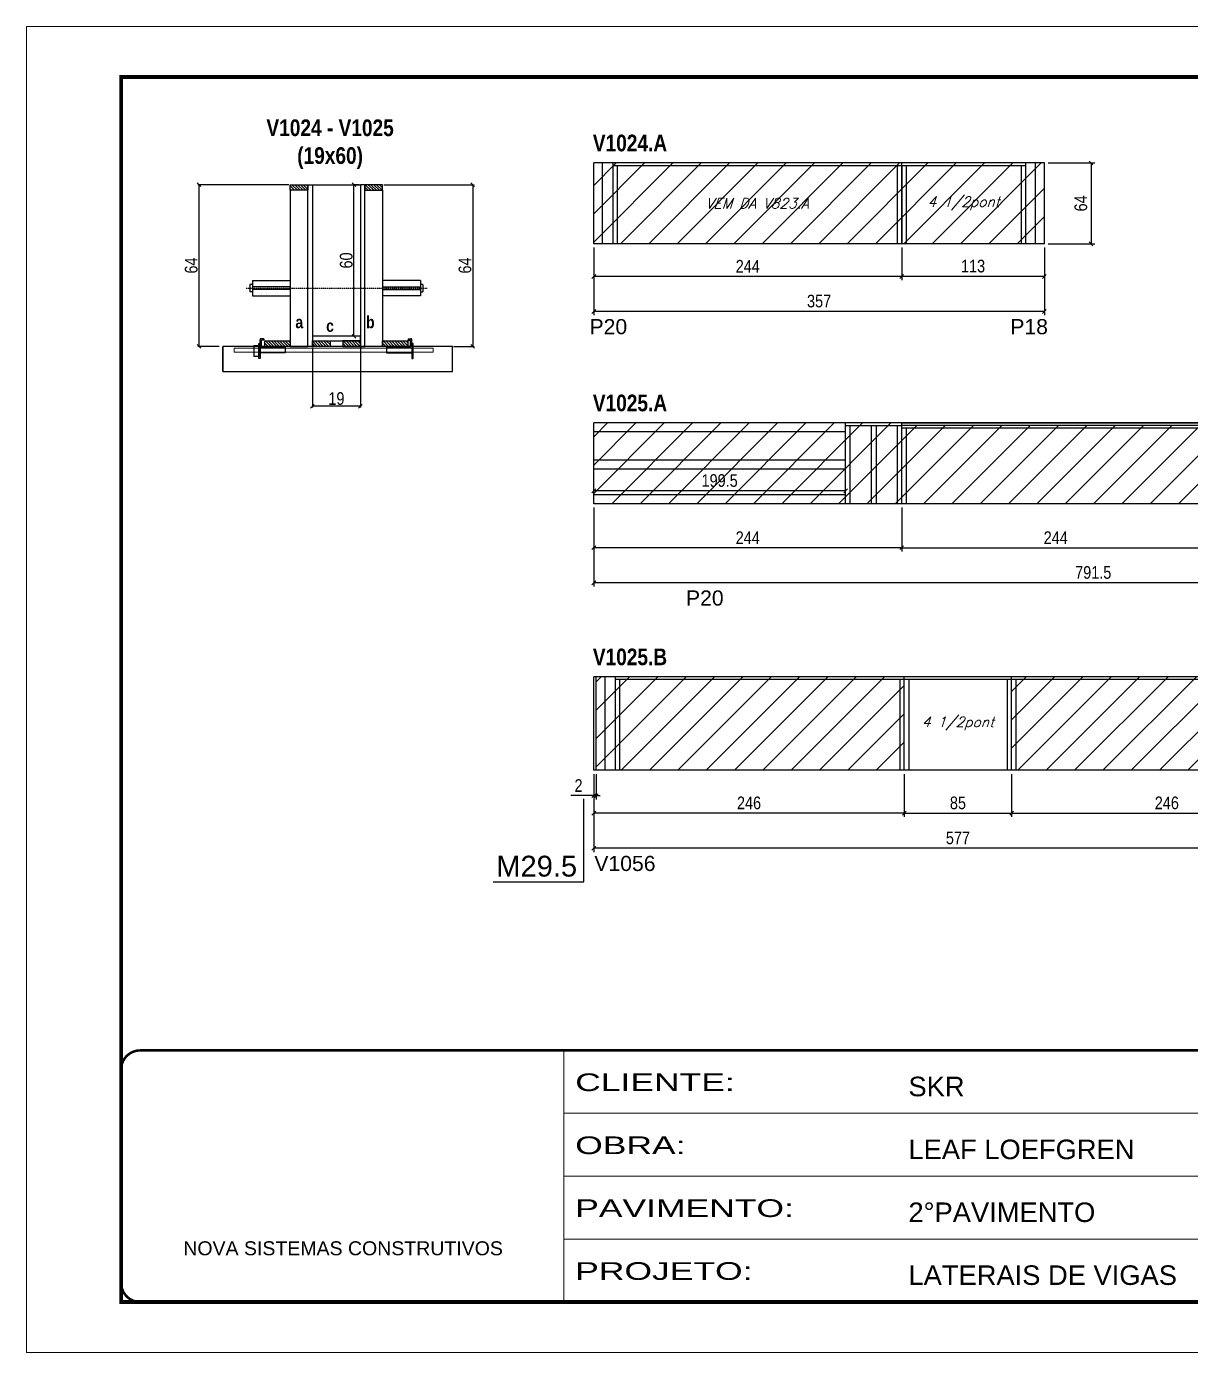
# Model space of a CAD drawing. Extents: x 3309 to 9563, y -2522 to 14608.
# Drawn here: x 8078 to 9000, y 8964 to 10014 of the extents above; entities that cross this region are included whole.
import ezdxf

# ---------------------------------------------------------------- set-up
doc = ezdxf.new("R2010")
doc.units = 0
for name, pattern in [('CONTINUO', [0]), ('DASHED', [0.75, 0.5, -0.25]), ('HIDDEN', [0.375, 0.25, -0.125])]:
    doc.linetypes.add(name, pattern=pattern)
for name, color, linetype in [('5', 5, 'Continuous'), ('barrote', 251, 'Continuous'), ('COTA', 241, 'Continuous'), ('detalhes', 4, 'Continuous'), ('NOMENCLATURA', 7, 'Continuous'), ('Painéis', 200, 'Continuous'), ('presilha', 1, 'Continuous'), ('SARR_2.2x10', 60, 'Continuous'), ('SARR_2.2x7', 40, 'Continuous'), ('SARR_3.5x7', 81, 'Continuous'), ('TENSOR', 3, 'Continuous'), ('texto', 7, 'Continuous')]:
    doc.layers.add(name, color=color, linetype=linetype)
for name, color, linetype, lineweight in [('CONCRETO', 251, 'Continuous', 25), ('Folhas', 255, 'Continuous', 9), ('Hachura', 251, 'Continuous', 9), ('SARRAFO DE PRESSAO', 251, 'DASHED', 9), ('SCO-___-LAJ', 2, 'Continuous', 0)]:
    doc.layers.add(name, color=color, linetype=linetype, lineweight=lineweight)
doc.styles.add('ARIAL', font='arial.ttf')
doc.styles.add('COTA TECNICA', font='techl___.ttf', dxfattribs={"height": 10})
doc.styles.add('COTA TECNICA 2X', font='techl___.ttf', dxfattribs={"height": 10})
doc.styles.add('Romans', font='romans.shx')
doc.styles.get("Standard").update_dxf_attribs({"font": 'arial.ttf'})
doc.styles.add('TECNICA', font='techb___.ttf', dxfattribs={"height": 10})
doc.styles.add('Tecnologia', font='')
doc.styles.get('Tecnologia').set_extended_font_data('Forgotten Futurist')
doc.dimstyles.new('PAINEL', dxfattribs={"dimtxt": 10, "dimasz": 3, "dimexe": 3, "dimexo": 3, "dimgap": 3, "dimtad": 1, "dimdec": 1, "dimzin": 12, "dimdsep": 46, "dimtxsty": 'COTA TECNICA', "dimblk1": 'OBLIQUE', "dimblk2": 'OBLIQUE', "dimsah": 1, "dimcen": 0.9, "dimclrd": 4, "dimclre": 4, "dimclrt": 240, "dimadec": 1, "dimazin": 3, "dimtfac": 1, "dimtdec": 1, "dimtmove": 0, "dimatfit": 3, "dimfxl": 1, "dimtolj": 1, "dimtzin": 12, "dimarcsym": 0})
doc.dimstyles.new('SECAO', dxfattribs={"dimscale": 0.333333, "dimtxt": 5, "dimasz": 9, "dimexe": 3, "dimexo": 3, "dimgap": 3, "dimtad": 1, "dimdec": 1, "dimlfac": 0.5, "dimzin": 12, "dimdsep": 46, "dimtxsty": 'COTA TECNICA 2X', "dimblk1": 'OBLIQUE', "dimblk2": 'OBLIQUE', "dimsah": 1, "dimcen": 0.9, "dimclrd": 4, "dimclre": 4, "dimclrt": 240, "dimadec": 1, "dimazin": 3, "dimtfac": 1, "dimtdec": 1, "dimtmove": 0, "dimatfit": 3, "dimfxl": 1, "dimtolj": 1, "dimtzin": 12, "dimarcsym": 0})
pattern_1 = [(135, (41539.9267, -113751.8887), (-1.122532015, -1.122532015), [])]

# ---------------------------------------------------------------- blocks, each defined once
blk = doc.blocks.new('9999999999')
at = {"color": 30, "linetype": 'CONTINUO'}
for p, q in [((98564.6, 34230.2), (98564.6, 34429.4)), ((98564.6, 34379.6), (99584, 34379.6)), ((98564.6, 34329.8), (99488, 34329.8)), ((98564.6, 34280), (99488, 34280))]:
    blk.add_line(p, q, dxfattribs=at)
at = {"color": 30, "linetype": 'CONTINUO', "const_width": 2}
blk.add_lwpolyline([(99584, 34230.2), (99584, 34414.4, 0.414214), (99569, 34429.4), (98229, 34429.4, 0.414214), (98214, 34414.4), (98214, 34245.2, 0.414214), (98229, 34230.2), (99584, 34230.2)], format="xyb", dxfattribs=at)
at = {"layer": 'Folhas'}
blk.add_lwpolyline([(98139, 34190.2), (99624, 34190.2), (99624, 35240.2), (98139, 35240.2)], close=True, dxfattribs=at)
at = {"layer": 'Folhas', "color": 30, "const_width": 3}
blk.add_lwpolyline([(98214, 34230.2), (99584, 34230.2), (99584, 35200.2), (98214, 35200.2)], close=True, dxfattribs=at)
at = {"color": 7, "linetype": 'Continuous', "ltscale": 5, "style": 'ARIAL'}
for s, height, p in [('SKR', 15.48, (98837.7, 34393.1)), ('LEAF LOEFGREN', 15.483, (98837.7, 34343.3)), ('2°PAVIMENTO', 15.483, (98837.7, 34293.5)), ('NOVA SISTEMAS CONSTRUTIVOS', 11.059, (98263.2, 34267.2)), ('LATERAIS DE VIGAS', 15.483, (98837.7, 34243.7))]:
    blk.add_text(s, height=height, dxfattribs=at).set_placement(p)
at = {"layer": 'Folhas', "color": 7, "style": 'Tecnologia', "width": 1.5}
for s, p in [('CLIENTE:', (98573.7, 34397.2)), ('OBRA:', (98573.7, 34347.3)), ('PAVIMENTO:', (98573.7, 34297.5)), ('PROJETO:', (98573.7, 34247.7))]:
    blk.add_text(s, height=14, dxfattribs=at).set_placement(p)
blk = doc.blocks.new('_Oblique')
at = {"color": 0, "linetype": 'ByBlock', "lineweight": -2}
blk.add_line((-0.5, -0.5), (0.5, 0.5), dxfattribs=at)
blk = doc.blocks.new('*D617')
at = {"layer": 'COTA', "color": 4, "lineweight": -2, "transparency": 16777216}
for p, q in [((8304.4, 9759.3), (8304.4, 9711.8)), ((8342.4, 9759.3), (8342.4, 9711.8)), ((8342.4, 9712.8), (8304.4, 9712.8))]:
    blk.add_line(p, q, dxfattribs=at)
at = {"layer": 'Defpoints', "color": 0, "transparency": 16777216}
for p in [(8304.4, 9760.3), (8342.4, 9760.3), (8304.4, 9712.8)]:
    blk.add_point(p, dxfattribs=at)
at = {"layer": 'COTA', "color": 4, "lineweight": -2, "transparency": 16777216, "xscale": 3, "yscale": 3, "zscale": 3, "rotation": 180}
blk.add_blockref('_Oblique', (8304.4, 9712.8), dxfattribs=at)
at = {"layer": 'COTA', "color": 4, "lineweight": -2, "transparency": 16777216, "xscale": 3, "yscale": 3, "zscale": 3}
blk.add_blockref('_Oblique', (8342.4, 9712.8), dxfattribs=at)
at = {"layer": 'COTA', "color": 240, "transparency": 16777216, "insert": (8323.4, 9718.9), "char_height": 10, "attachment_point": 5, "style": 'COTA TECNICA 2X'}
blk.add_mtext('\\A1;19', dxfattribs=at)
blk = doc.blocks.new('PRESILHA METÁLICA 1')
at = {"layer": 'presilha'}
for p, q in [((7.5, 10.6), (7.5, 19.9)), ((12, 21), (8.6, 21)), ((9, 11.6), (9, 18.9)), ((12, 19.5), (9.6, 19.5)), ((12, 21), (12, 19.5)), ((0, 13), (6, 13)), ((0, 13), (0, 0)), ((6, 0), (0, 0)), ((6, 15.5), (7.5, 15.5)), ((6, -2.5), (6, 15.5)), ((6, 13), (6, 0)), ((7.5, 15.5), (7.5, -2.5)), ((37.5, 4.1), (7.5, 4.1)), ((37.5, 11), (9.6, 11)), ((37.5, 11), (37.5, 4.1)), ((7.5, -2.5), (6, -2.5))]:
    blk.add_line(p, q, dxfattribs=at)
for centre, radius, start, end in [((8.6, 19.9), 1.14, 90, 180), ((9.6, 18.9), 0.57, 90, 180), ((9.6, 11.6), 0.57, 180, 270)]:
    blk.add_arc(centre, radius, start, end, dxfattribs=at)
blk = doc.blocks.new('PRESILHA METÁLICA 2')
at = {"layer": 'presilha'}
for p, q in [((-5.2, 23.5), (-5.2, 22)), ((-5.2, 23.5), (-1.9, 23.5)), ((-5.2, 22), (-2.8, 22)), ((-2.2, 14.1), (-2.2, 21.4)), ((0.8, 18), (-0.8, 18)), ((-0.8, 18), (-0.8, 0)), ((-0.8, 14.6), (-0.8, 22.4)), ((0.8, 0), (0.8, 18)), ((-30.8, 13.5), (-30.8, 6.6)), ((-30.8, 13.5), (-2.8, 13.5)), ((-30.8, 6.6), (-0.8, 6.6)), ((-0.8, 0), (0.8, 0))]:
    blk.add_line(p, q, dxfattribs=at)
for centre, radius, start, end in [((-2.8, 21.4), 0.57, 0, 90), ((-1.9, 22.4), 1.14, 0, 90), ((-2.8, 14.1), 0.57, 270, 0)]:
    blk.add_arc(centre, radius, start, end, dxfattribs=at)
blk = doc.blocks.new('*D618')
at = {"layer": 'COTA', "color": 4, "lineweight": -2, "transparency": 16777216}
for p, q in [((8361, 9888.3), (8432.4, 9888.3)), ((8431.4, 9888.3), (8431.4, 9760.3)), ((8416.2, 9760.3), (8432.4, 9760.3))]:
    blk.add_line(p, q, dxfattribs=at)
at = {"layer": 'Defpoints', "color": 0, "transparency": 16777216}
for p in [(8360, 9888.3), (8415.2, 9760.3), (8431.4, 9760.3)]:
    blk.add_point(p, dxfattribs=at)
at = {"layer": 'COTA', "color": 4, "lineweight": -2, "transparency": 16777216, "xscale": 3, "yscale": 3, "zscale": 3}
for p, rotation in [((8431.4, 9888.3), 90), ((8431.4, 9760.3), 270)]:
    blk.add_blockref('_Oblique', p, dxfattribs=dict(at, rotation=rotation))
at = {"layer": 'COTA', "color": 240, "transparency": 16777216, "insert": (8425.3, 9824.3), "char_height": 10, "attachment_point": 5, "rotation": 90, "style": 'COTA TECNICA 2X'}
blk.add_mtext('\\A1;64', dxfattribs=at)
blk = doc.blocks.new('*D619')
at = {"layer": 'COTA', "color": 4, "lineweight": -2, "transparency": 16777216}
for p, q in [((8285.8, 9888.3), (8213.5, 9888.3)), ((8214.5, 9888.3), (8214.5, 9760.3)), ((8230.6, 9760.3), (8213.5, 9760.3))]:
    blk.add_line(p, q, dxfattribs=at)
at = {"layer": 'Defpoints', "color": 0, "transparency": 16777216}
for p in [(8286.8, 9888.3), (8214.5, 9760.3), (8231.6, 9760.3)]:
    blk.add_point(p, dxfattribs=at)
at = {"layer": 'COTA', "color": 4, "lineweight": -2, "transparency": 16777216, "xscale": 3, "yscale": 3, "zscale": 3}
for p, rotation in [((8214.5, 9888.3), 90), ((8214.5, 9760.3), 270)]:
    blk.add_blockref('_Oblique', p, dxfattribs=dict(at, rotation=rotation))
at = {"layer": 'COTA', "color": 240, "transparency": 16777216, "insert": (8208.4, 9824.3), "char_height": 10, "attachment_point": 5, "rotation": 90, "style": 'COTA TECNICA 2X'}
blk.add_mtext('\\A1;64', dxfattribs=at)
blk = doc.blocks.new('*D620')
at = {"layer": 'COTA', "color": 4, "lineweight": -2, "transparency": 16777216}
for p, q in [((8341.4, 9888.3), (8336.3, 9888.3)), ((8337.3, 9768.3), (8337.3, 9888.3)), ((8341.4, 9768.3), (8336.3, 9768.3))]:
    blk.add_line(p, q, dxfattribs=at)
at = {"layer": 'Defpoints', "color": 0, "transparency": 16777216}
for p in [(8337.3, 9888.3), (8342.4, 9888.3), (8342.4, 9768.3)]:
    blk.add_point(p, dxfattribs=at)
at = {"layer": 'COTA', "color": 4, "lineweight": -2, "transparency": 16777216, "xscale": 3, "yscale": 3, "zscale": 3}
for p, rotation in [((8337.3, 9888.3), 90), ((8337.3, 9768.3), 270)]:
    blk.add_blockref('_Oblique', p, dxfattribs=dict(at, rotation=rotation))
at = {"layer": 'COTA', "color": 240, "transparency": 16777216, "insert": (8331.2, 9828.3), "char_height": 10, "attachment_point": 5, "rotation": 90, "style": 'COTA TECNICA 2X'}
blk.add_mtext('\\A1;60', dxfattribs=at)
blk = doc.blocks.new('*D613')
at = {"layer": 'COTA', "color": 4, "linetype": 'ByBlock', "lineweight": -2, "transparency": 16777216}
for p, q in [((8771.3, 9838.5), (8771.3, 9812.6)), ((8884.3, 9838.5), (8884.3, 9812.6)), ((8884.3, 9815.6), (8771.3, 9815.6))]:
    blk.add_line(p, q, dxfattribs=at)
at = {"layer": 'Defpoints', "color": 0, "linetype": 'ByBlock', "transparency": 16777216}
for p in [(8771.3, 9841.5), (8884.3, 9841.5), (8771.3, 9815.6)]:
    blk.add_point(p, dxfattribs=at)
at = {"layer": 'COTA', "color": 4, "linetype": 'ByBlock', "lineweight": -2, "transparency": 16777216, "xscale": 3, "yscale": 3, "zscale": 3, "rotation": 180}
blk.add_blockref('_Oblique', (8771.3, 9815.6), dxfattribs=at)
at = {"layer": 'COTA', "color": 4, "linetype": 'ByBlock', "lineweight": -2, "transparency": 16777216, "xscale": 3, "yscale": 3, "zscale": 3}
blk.add_blockref('_Oblique', (8884.3, 9815.6), dxfattribs=at)
at = {"layer": 'COTA', "color": 240, "linetype": 'ByBlock', "transparency": 16777216, "insert": (8827.8, 9823.8), "char_height": 10, "attachment_point": 5, "style": 'COTA TECNICA'}
blk.add_mtext('\\A1;113', dxfattribs=at)
blk = doc.blocks.new('*D614')
at = {"layer": 'COTA', "color": 4, "linetype": 'ByBlock', "lineweight": -2, "transparency": 16777216}
for p, q in [((8527.3, 9838.5), (8527.3, 9812.6)), ((8771.3, 9838.5), (8771.3, 9812.6)), ((8771.3, 9815.6), (8527.3, 9815.6))]:
    blk.add_line(p, q, dxfattribs=at)
at = {"layer": 'Defpoints', "color": 0, "linetype": 'ByBlock', "transparency": 16777216}
for p in [(8527.3, 9841.5), (8771.3, 9841.5), (8527.3, 9815.6)]:
    blk.add_point(p, dxfattribs=at)
at = {"layer": 'COTA', "color": 4, "linetype": 'ByBlock', "lineweight": -2, "transparency": 16777216, "xscale": 3, "yscale": 3, "zscale": 3, "rotation": 180}
blk.add_blockref('_Oblique', (8527.3, 9815.6), dxfattribs=at)
at = {"layer": 'COTA', "color": 4, "linetype": 'ByBlock', "lineweight": -2, "transparency": 16777216, "xscale": 3, "yscale": 3, "zscale": 3}
blk.add_blockref('_Oblique', (8771.3, 9815.6), dxfattribs=at)
at = {"layer": 'COTA', "color": 240, "linetype": 'ByBlock', "transparency": 16777216, "insert": (8649.3, 9823.7), "char_height": 10, "attachment_point": 5, "style": 'COTA TECNICA'}
blk.add_mtext('\\A1;244', dxfattribs=at)
blk = doc.blocks.new('*D621')
at = {"layer": 'COTA', "color": 4, "linetype": 'ByBlock', "lineweight": -2, "transparency": 16777216}
for p, q in [((8527.3, 9838.5), (8527.3, 9784.9)), ((8884.3, 9838.5), (8884.3, 9784.9)), ((8884.3, 9787.9), (8527.3, 9787.9))]:
    blk.add_line(p, q, dxfattribs=at)
at = {"layer": 'Defpoints', "color": 0, "linetype": 'ByBlock', "transparency": 16777216}
for p in [(8527.3, 9841.5), (8884.3, 9841.5), (8527.3, 9787.9)]:
    blk.add_point(p, dxfattribs=at)
at = {"layer": 'COTA', "color": 4, "linetype": 'ByBlock', "lineweight": -2, "transparency": 16777216, "xscale": 3, "yscale": 3, "zscale": 3, "rotation": 180}
blk.add_blockref('_Oblique', (8527.3, 9787.9), dxfattribs=at)
at = {"layer": 'COTA', "color": 4, "linetype": 'ByBlock', "lineweight": -2, "transparency": 16777216, "xscale": 3, "yscale": 3, "zscale": 3}
blk.add_blockref('_Oblique', (8884.3, 9787.9), dxfattribs=at)
at = {"layer": 'COTA', "color": 240, "linetype": 'ByBlock', "transparency": 16777216, "insert": (8705.8, 9796.1), "char_height": 10, "attachment_point": 5, "style": 'COTA TECNICA'}
blk.add_mtext('\\A1;357', dxfattribs=at)
blk = doc.blocks.new('*D622')
at = {"layer": 'COTA', "color": 4, "lineweight": -2, "transparency": 16777216}
for p, q in [((8887.3, 9905.5), (8924.3, 9905.5)), ((8921.3, 9905.5), (8921.3, 9841.5)), ((8887.3, 9841.5), (8924.3, 9841.5))]:
    blk.add_line(p, q, dxfattribs=at)
at = {"layer": 'Defpoints', "color": 0, "transparency": 16777216}
for p in [(8884.3, 9905.5, 0), (8884.3, 9841.5, 0), (8921.3, 9841.5)]:
    blk.add_point(p, dxfattribs=at)
at = {"layer": 'COTA', "color": 4, "lineweight": -2, "transparency": 16777216, "xscale": 3, "yscale": 3, "zscale": 3}
for p, rotation in [((8921.3, 9905.5), 90), ((8921.3, 9841.5), 270)]:
    blk.add_blockref('_Oblique', p, dxfattribs=dict(at, rotation=rotation))
at = {"layer": 'COTA', "color": 240, "transparency": 16777216, "insert": (8913.2, 9873.5), "char_height": 10, "attachment_point": 5, "rotation": 90, "style": 'COTA TECNICA'}
blk.add_mtext('\\A1;64', dxfattribs=at)
blk = doc.blocks.new('*D625')
at = {"layer": 'COTA', "color": 4, "linetype": 'ByBlock', "lineweight": -2, "transparency": 16777216}
for p, q in [((8527.3, 9632.7), (8527.3, 9597.8)), ((8771.3, 9632.7), (8771.3, 9597.8)), ((8771.3, 9600.8), (8527.3, 9600.8))]:
    blk.add_line(p, q, dxfattribs=at)
at = {"layer": 'Defpoints', "color": 0, "linetype": 'ByBlock', "transparency": 16777216}
for p in [(8527.3, 9635.7), (8771.3, 9635.7), (8527.3, 9600.8)]:
    blk.add_point(p, dxfattribs=at)
at = {"layer": 'COTA', "color": 4, "linetype": 'ByBlock', "lineweight": -2, "transparency": 16777216, "xscale": 3, "yscale": 3, "zscale": 3, "rotation": 180}
blk.add_blockref('_Oblique', (8527.3, 9600.8), dxfattribs=at)
at = {"layer": 'COTA', "color": 4, "linetype": 'ByBlock', "lineweight": -2, "transparency": 16777216, "xscale": 3, "yscale": 3, "zscale": 3}
blk.add_blockref('_Oblique', (8771.3, 9600.8), dxfattribs=at)
at = {"layer": 'COTA', "color": 240, "linetype": 'ByBlock', "transparency": 16777216, "insert": (8649.3, 9608.8), "char_height": 10, "attachment_point": 5, "style": 'COTA TECNICA'}
blk.add_mtext('\\A1;244', dxfattribs=at)
blk = doc.blocks.new('*D630')
at = {"layer": 'COTA', "color": 4, "linetype": 'ByBlock', "lineweight": -2, "transparency": 16777216}
for p, q in [((8527.3, 9632.7), (8527.3, 9570)), ((9318.8, 9632.7), (9318.8, 9570)), ((9318.8, 9573), (8527.3, 9573))]:
    blk.add_line(p, q, dxfattribs=at)
at = {"layer": 'Defpoints', "color": 0, "linetype": 'ByBlock', "transparency": 16777216}
for p in [(8527.3, 9635.7), (9318.8, 9635.7), (8527.3, 9573)]:
    blk.add_point(p, dxfattribs=at)
at = {"layer": 'COTA', "color": 4, "linetype": 'ByBlock', "lineweight": -2, "transparency": 16777216, "xscale": 3, "yscale": 3, "zscale": 3, "rotation": 180}
blk.add_blockref('_Oblique', (8527.3, 9573), dxfattribs=at)
at = {"layer": 'COTA', "color": 4, "linetype": 'ByBlock', "lineweight": -2, "transparency": 16777216, "xscale": 3, "yscale": 3, "zscale": 3}
blk.add_blockref('_Oblique', (9318.8, 9573), dxfattribs=at)
at = {"layer": 'COTA', "color": 240, "linetype": 'ByBlock', "transparency": 16777216, "insert": (8923, 9581.2), "char_height": 10, "attachment_point": 5, "style": 'COTA TECNICA'}
blk.add_mtext('\\A1;791.5', dxfattribs=at)
blk = doc.blocks.new('*D626')
at = {"layer": 'COTA', "color": 4, "lineweight": -2, "transparency": 16777216}
for p, q in [((8771.3, 9632.7), (8771.3, 9597.8)), ((9015.3, 9632.7), (9015.3, 9597.8)), ((8771.3, 9600.8), (9015.3, 9600.8))]:
    blk.add_line(p, q, dxfattribs=at)
at = {"layer": 'Defpoints', "color": 0, "transparency": 16777216}
for p in [(8771.3, 9635.7, 0), (9015.3, 9635.7, 0), (9015.3, 9600.8)]:
    blk.add_point(p, dxfattribs=at)
at = {"layer": 'COTA', "color": 4, "lineweight": -2, "transparency": 16777216, "xscale": 3, "yscale": 3, "zscale": 3, "rotation": 180}
blk.add_blockref('_Oblique', (8771.3, 9600.8), dxfattribs=at)
at = {"layer": 'COTA', "color": 4, "lineweight": -2, "transparency": 16777216, "xscale": 3, "yscale": 3, "zscale": 3}
blk.add_blockref('_Oblique', (9015.3, 9600.8), dxfattribs=at)
at = {"layer": 'COTA', "color": 240, "transparency": 16777216, "insert": (8893.3, 9608.8), "char_height": 10, "attachment_point": 5, "style": 'COTA TECNICA'}
blk.add_mtext('\\A1;244', dxfattribs=at)
blk = doc.blocks.new('*D627')
at = {"layer": 'COTA', "color": 4, "linetype": 'ByBlock', "lineweight": -2, "transparency": 16777216}
for p, q in [((8527.3, 9421.6), (8527.3, 9387.6)), ((8773.3, 9421.6), (8773.3, 9387.6)), ((8773.3, 9390.6), (8527.3, 9390.6))]:
    blk.add_line(p, q, dxfattribs=at)
at = {"layer": 'Defpoints', "color": 0, "linetype": 'ByBlock', "transparency": 16777216}
for p in [(8527.3, 9424.6), (8773.3, 9424.6), (8527.3, 9390.6)]:
    blk.add_point(p, dxfattribs=at)
at = {"layer": 'COTA', "color": 4, "linetype": 'ByBlock', "lineweight": -2, "transparency": 16777216, "xscale": 3, "yscale": 3, "zscale": 3, "rotation": 180}
blk.add_blockref('_Oblique', (8527.3, 9390.6), dxfattribs=at)
at = {"layer": 'COTA', "color": 4, "linetype": 'ByBlock', "lineweight": -2, "transparency": 16777216, "xscale": 3, "yscale": 3, "zscale": 3}
blk.add_blockref('_Oblique', (8773.3, 9390.6), dxfattribs=at)
at = {"layer": 'COTA', "color": 240, "linetype": 'ByBlock', "transparency": 16777216, "insert": (8650.3, 9398.7), "char_height": 10, "attachment_point": 5, "style": 'COTA TECNICA'}
blk.add_mtext('\\A1;246', dxfattribs=at)
blk = doc.blocks.new('*D632')
at = {"layer": 'COTA', "color": 4, "linetype": 'ByBlock', "lineweight": -2, "transparency": 16777216}
for p, q in [((8527.3, 9421.6), (8527.3, 9359.8)), ((9104.3, 9421.6), (9104.3, 9359.8)), ((9104.3, 9362.8), (8527.3, 9362.8))]:
    blk.add_line(p, q, dxfattribs=at)
at = {"layer": 'Defpoints', "color": 0, "linetype": 'ByBlock', "transparency": 16777216}
for p in [(8527.3, 9424.6), (9104.3, 9424.6), (8527.3, 9362.8)]:
    blk.add_point(p, dxfattribs=at)
at = {"layer": 'COTA', "color": 4, "linetype": 'ByBlock', "lineweight": -2, "transparency": 16777216, "xscale": 3, "yscale": 3, "zscale": 3, "rotation": 180}
blk.add_blockref('_Oblique', (8527.3, 9362.8), dxfattribs=at)
at = {"layer": 'COTA', "color": 4, "linetype": 'ByBlock', "lineweight": -2, "transparency": 16777216, "xscale": 3, "yscale": 3, "zscale": 3}
blk.add_blockref('_Oblique', (9104.3, 9362.8), dxfattribs=at)
at = {"layer": 'COTA', "color": 240, "linetype": 'ByBlock', "transparency": 16777216, "insert": (8815.8, 9371), "char_height": 10, "attachment_point": 5, "style": 'COTA TECNICA'}
blk.add_mtext('\\A1;577', dxfattribs=at)
blk = doc.blocks.new('*D628')
at = {"layer": 'COTA', "color": 4, "lineweight": -2, "transparency": 16777216}
for p, q in [((8773.3, 9421.6), (8773.3, 9387.6)), ((8858.3, 9421.6), (8858.3, 9387.6)), ((8773.3, 9390.6), (8858.3, 9390.6))]:
    blk.add_line(p, q, dxfattribs=at)
at = {"layer": 'Defpoints', "color": 0, "transparency": 16777216}
for p in [(8773.3, 9424.6, 0), (8858.3, 9424.6, 0), (8858.3, 9390.6)]:
    blk.add_point(p, dxfattribs=at)
at = {"layer": 'COTA', "color": 4, "lineweight": -2, "transparency": 16777216, "xscale": 3, "yscale": 3, "zscale": 3, "rotation": 180}
blk.add_blockref('_Oblique', (8773.3, 9390.6), dxfattribs=at)
at = {"layer": 'COTA', "color": 4, "lineweight": -2, "transparency": 16777216, "xscale": 3, "yscale": 3, "zscale": 3}
blk.add_blockref('_Oblique', (8858.3, 9390.6), dxfattribs=at)
at = {"layer": 'COTA', "color": 240, "transparency": 16777216, "insert": (8815.8, 9398.7), "char_height": 10, "attachment_point": 5, "style": 'COTA TECNICA'}
blk.add_mtext('\\A1;85', dxfattribs=at)
blk = doc.blocks.new('*D634')
at = {"layer": 'COTA', "color": 4, "lineweight": -2, "transparency": 16777216}
for p, q in [((8858.3, 9421.6), (8858.3, 9387.6)), ((9104.3, 9421.6), (9104.3, 9387.6)), ((8858.3, 9390.6), (9104.3, 9390.6))]:
    blk.add_line(p, q, dxfattribs=at)
at = {"layer": 'Defpoints', "color": 0, "transparency": 16777216}
for p in [(8858.3, 9424.6, 0), (9104.3, 9424.6, 0), (9104.3, 9390.6)]:
    blk.add_point(p, dxfattribs=at)
at = {"layer": 'COTA', "color": 4, "lineweight": -2, "transparency": 16777216, "xscale": 3, "yscale": 3, "zscale": 3, "rotation": 180}
blk.add_blockref('_Oblique', (8858.3, 9390.6), dxfattribs=at)
at = {"layer": 'COTA', "color": 4, "lineweight": -2, "transparency": 16777216, "xscale": 3, "yscale": 3, "zscale": 3}
blk.add_blockref('_Oblique', (9104.3, 9390.6), dxfattribs=at)
at = {"layer": 'COTA', "color": 240, "transparency": 16777216, "insert": (8981.3, 9398.7), "char_height": 10, "attachment_point": 5, "style": 'COTA TECNICA'}
blk.add_mtext('\\A1;246', dxfattribs=at)
blk = doc.blocks.new('*D635')
at = {"layer": 'COTA', "color": 4, "lineweight": -2, "transparency": 16777216}
for p, q in [((8527.3, 9421.6), (8527.3, 9401.5)), ((8529.3, 9421.6), (8529.3, 9401.5)), ((8527.3, 9404.5), (8509.2, 9404.5)), ((8529.3, 9404.5), (8527.3, 9404.5)), ((8529.3, 9404.5), (8532.3, 9404.5))]:
    blk.add_line(p, q, dxfattribs=at)
at = {"layer": 'Defpoints', "color": 0, "transparency": 16777216}
for p in [(8527.3, 9424.6, 0), (8529.3, 9424.6, 0), (8527.3, 9404.5)]:
    blk.add_point(p, dxfattribs=at)
at = {"layer": 'COTA', "color": 4, "lineweight": -2, "transparency": 16777216, "xscale": 3, "yscale": 3, "zscale": 3}
blk.add_blockref('_Oblique', (8527.3, 9404.5), dxfattribs=at)
at = {"layer": 'COTA', "color": 4, "lineweight": -2, "transparency": 16777216, "xscale": 3, "yscale": 3, "zscale": 3, "rotation": 180}
blk.add_blockref('_Oblique', (8529.3, 9404.5), dxfattribs=at)
at = {"layer": 'COTA', "color": 240, "transparency": 16777216, "insert": (8515.2, 9412.5), "char_height": 10, "attachment_point": 5, "style": 'COTA TECNICA'}
blk.add_mtext('\\A1;2', dxfattribs=at)
blk = doc.blocks.new('*D636')
at = {"layer": 'COTA', "color": 4, "lineweight": -2, "transparency": 16777216}
for p, q in [((8527.3, 9645.7), (8527.3, 9648.9)), ((8726.8, 9645.9), (8527.3, 9645.9)), ((8726.8, 9645.7), (8726.8, 9648.9))]:
    blk.add_line(p, q, dxfattribs=at)
at = {"layer": 'Defpoints', "color": 0, "transparency": 16777216}
for p in [(8527.3, 9645.9), (8527.3, 9642.7), (8726.8, 9642.7)]:
    blk.add_point(p, dxfattribs=at)
at = {"layer": 'COTA', "color": 4, "lineweight": -2, "transparency": 16777216, "xscale": 3, "yscale": 3, "zscale": 3, "rotation": 180}
blk.add_blockref('_Oblique', (8527.3, 9645.9), dxfattribs=at)
at = {"layer": 'COTA', "color": 4, "lineweight": -2, "transparency": 16777216, "xscale": 3, "yscale": 3, "zscale": 3}
blk.add_blockref('_Oblique', (8726.8, 9645.9), dxfattribs=at)
at = {"layer": 'COTA', "color": 240, "transparency": 16777216, "insert": (8627, 9654), "char_height": 10, "attachment_point": 5, "style": 'COTA TECNICA'}
blk.add_mtext('\\A1;199.5', dxfattribs=at)

msp = doc.modelspace()

# ---------------------------------------------------------------- hatches: boundary and pattern name
at = {"layer": 'Hachura', "linetype": 'ByBlock'}
h = msp.add_hatch(dxfattribs=at)
h.set_pattern_fill('ANSI31', color=256, scale=5)
h.set_pattern_definition([(45, (2680.639, 0.018), (-11.22532, 11.22532), [])])
h.paths.add_polyline_path([(8771.28, 9905.53), (8527.28, 9905.53), (8527.28, 9841.53), (8771.28, 9841.53)])
h.paths.add_polyline_path([(8884.28, 9841.53), (8884.28, 9905.53), (8771.28, 9905.53), (8771.28, 9841.53)])
h = msp.add_hatch(dxfattribs=at)
h.set_pattern_fill('ANSI31', color=256, scale=5)
h.set_pattern_definition([(45, (1585, -239.472), (-11.22532, 11.22532), [])])
h.paths.add_polyline_path([(8527.28, 9699.68), (8527.28, 9635.68), (8771.28, 9635.68), (8771.28, 9699.68)])
h.paths.add_polyline_path([(8771.28, 9697.68), (8771.28, 9635.68), (9015.28, 9635.68), (9015.28, 9697.68)])
h.paths.add_polyline_path([(9015.28, 9697.68), (9015.28, 9635.68), (9258.28, 9635.68), (9258.28, 9697.68)])
h = msp.add_hatch(dxfattribs=at)
h.set_pattern_fill('ANSI31', color=256, scale=5)
h.paths.add_polyline_path([(8529.28, 9498.59), (8529.28, 9424.59), (8773.28, 9424.59), (8773.28, 9498.59)])
h.paths.add_polyline_path([(8858.28, 9498.59), (8858.28, 9424.59), (9102.28, 9424.59), (9102.28, 9498.59)])
at = {"layer": 'SARR_2.2x10'}
h = msp.add_hatch(dxfattribs=at)
h.set_pattern_fill('ANSI31', color=256, scale=0.5, angle=90)
h.set_pattern_definition([(135, (41460.3267, -113751.8887), (-1.122532015, -1.122532015), [])])
h.paths.add_polyline_path([(8266.79, 9764.68), (8266.79, 9760.28), (8286.79, 9760.28), (8286.79, 9764.68)])
h = msp.add_hatch(dxfattribs=at)
h.set_pattern_fill('ANSI31', color=256, scale=0.5, angle=90)
h.set_pattern_definition([(135, (41553.5267, -113751.8887), (-1.122532015, -1.122532015), [])])
h.paths.add_polyline_path([(8359.99, 9764.68), (8359.99, 9760.28), (8379.99, 9760.28), (8379.99, 9764.68)])
at = {"layer": 'SARR_2.2x7'}
h = msp.add_hatch(dxfattribs=at)
h.set_pattern_fill('ANSI31', color=256, scale=0.5, angle=90)
h.set_pattern_definition([(135, (41454.3267, -113628.2887), (-1.122532015, -1.122532015), [])])
h.paths.add_polyline_path([(8300.79, 9888.28), (8300.79, 9883.88), (8286.79, 9883.88), (8286.79, 9888.28)])
h = msp.add_hatch(dxfattribs=at)
h.set_pattern_fill('ANSI31', color=256, scale=0.5, angle=90)
h.set_pattern_definition([(135, (41474.3267, -113628.2887), (-1.122532015, -1.122532015), [])])
h.paths.add_polyline_path([(8345.99, 9888.28), (8345.99, 9883.88), (8359.99, 9883.88), (8359.99, 9888.28)])
h = msp.add_hatch(dxfattribs=at)
h.set_pattern_fill('ANSI31', color=256, scale=0.5, angle=90)
h.set_pattern_definition(pattern_1)
h.paths.add_polyline_path([(8318.39, 9760.28), (8318.39, 9764.68), (8304.39, 9764.68), (8304.39, 9760.28)])
h = msp.add_hatch(dxfattribs=at)
h.set_pattern_fill('ANSI31', color=256, scale=0.5, angle=90)
h.set_pattern_definition(pattern_1)
h.paths.add_polyline_path([(8328.39, 9764.68), (8328.39, 9760.28), (8342.39, 9760.28), (8342.39, 9764.68)])

# ---------------------------------------------------------------- linework, layer by layer
at = {"ltscale": 3}
for p, q in [((8254.79, 9809.37), (8254.79, 9803.37)), ((8256.79, 9809.37), (8254.79, 9809.37)), ((8256.79, 9812.37), (8256.79, 9800.37)), ((8256.79, 9812.37), (8286.79, 9812.37)), ((8286.79, 9807.37), (8256.79, 9807.37)), ((8389.99, 9812.37), (8359.99, 9812.37)), ((8359.99, 9807.37), (8389.99, 9807.37)), ((8389.99, 9812.37), (8389.99, 9800.37)), ((8391.99, 9809.37), (8389.99, 9809.37)), ((8391.99, 9809.37), (8391.99, 9803.37)), ((8256.79, 9803.37), (8254.79, 9803.37)), ((8286.79, 9805.37), (8256.79, 9805.37)), ((8256.79, 9800.37), (8286.79, 9800.37)), ((8359.99, 9805.37), (8389.99, 9805.37)), ((8389.99, 9800.37), (8359.99, 9800.37)), ((8389.99, 9803.37), (8391.99, 9803.37))]:
    msp.add_line(p, q, dxfattribs=at)
at = {"layer": 'barrote'}
msp.add_lwpolyline([(8233.33, 9740.28), (8415.25, 9740.28), (8415.25, 9760.28), (8233.33, 9760.28)], close=True, dxfattribs=at)
at = {"layer": 'CONCRETO', "linetype": 'Continuous'}
msp.add_line((8304.39, 9888.28), (8342.39, 9888.28), dxfattribs=at)
at = {"layer": 'detalhes', "color": 250}
msp.add_line((8233.33, 9740.28), (8233.33, 9760.28), dxfattribs=at)
at = {"layer": 'NOMENCLATURA', "linetype": 'Continuous'}
for p, q in [((8519.37, 9336.22, 0), (8519.37, 9402.04, 0)), ((8447.49, 9336.22, 0), (8519.37, 9336.22, 0))]:
    msp.add_line(p, q, dxfattribs=at)
at = {"layer": 'Painéis', "linetype": 'ByBlock'}
for p, q in [((8884.28, 9905.53), (8527.28, 9905.53)), ((8527.28, 9841.53), (8527.28, 9905.53)), ((8771.28, 9841.53), (8771.28, 9905.53)), ((8884.28, 9841.53), (8884.28, 9905.53)), ((8884.28, 9841.53), (8527.28, 9841.53)), ((9258.28, 9699.68), (8527.28, 9699.68)), ((8527.28, 9635.68), (8527.28, 9699.68)), ((8771.28, 9635.68), (8771.28, 9699.68)), ((9318.78, 9635.68), (8527.28, 9635.68)), ((9104.28, 9498.59), (8527.28, 9498.59)), ((8527.28, 9424.59), (8527.28, 9498.59)), ((8529.28, 9424.59), (8529.28, 9498.59)), ((8773.28, 9424.59), (8773.28, 9498.59)), ((8858.28, 9424.59), (8858.28, 9498.59)), ((9104.28, 9424.59), (8527.28, 9424.59))]:
    msp.add_line(p, q, dxfattribs=at)
at = {"layer": 'Painéis', "linetype": 'Continuous'}
for points in [[(8300.79, 9760.28), (8300.79, 9888.28), (8304.39, 9888.28), (8304.39, 9760.28)], [(8345.99, 9760.28), (8345.99, 9888.28), (8342.39, 9888.28), (8342.39, 9760.28)], [(8342.39, 9768.28), (8304.39, 9768.28), (8304.39, 9764.68), (8342.39, 9764.68)]]:
    msp.add_lwpolyline(points, close=True, dxfattribs=at)
at = {"layer": 'Painéis', "linetype": 'ByBlock'}
msp.add_lwpolyline([(9258.28, 9697.68), (8771.28, 9697.68), (8771.28, 9699.68), (9258.28, 9699.68)], close=True, dxfattribs=at)
at = {"layer": 'SARR_2.2x10'}
for points in [[(8266.79, 9764.68), (8286.79, 9764.68), (8286.79, 9760.28), (8266.79, 9760.28)], [(8359.99, 9764.68), (8379.99, 9764.68), (8379.99, 9760.28), (8359.99, 9760.28)]]:
    msp.add_lwpolyline(points, close=True, dxfattribs=at)
at = {"layer": 'SARR_2.2x7', "linetype": 'Continuous'}
for p, q in [((8534.28, 9841.53), (8534.28, 9905.53)), ((8771.28, 9903.33), (8542.28, 9903.33)), ((8869.28, 9903.33), (8771.28, 9903.33)), ((8877.28, 9841.53), (8877.28, 9905.53)), ((8726.78, 9692.68), (8527.28, 9692.68)), ((8771.28, 9697.48), (8726.78, 9697.48)), ((9015.28, 9695.48), (8771.28, 9695.48)), ((8726.78, 9670.12), (8527.28, 9670.12)), ((8726.78, 9663.12), (8527.28, 9663.12)), ((8726.78, 9642.68), (8527.28, 9642.68)), ((8536.28, 9424.59), (8536.28, 9498.59)), ((8773.28, 9496.39), (8544.28, 9496.39)), ((8858.28, 9496.39), (8773.28, 9496.39)), ((9087.28, 9496.39), (8858.28, 9496.39))]:
    msp.add_line(p, q, dxfattribs=at)
at = {"layer": 'SARR_2.2x7', "elevation": 0}
for points in [[(8286.79, 9888.28), (8300.79, 9888.28), (8300.79, 9883.88), (8286.79, 9883.88)], [(8359.99, 9888.28), (8345.99, 9888.28), (8345.99, 9883.88), (8359.99, 9883.88)]]:
    msp.add_lwpolyline(points, close=True, dxfattribs=at)
at = {"layer": 'SARR_2.2x7'}
for points in [[(8304.39, 9764.68), (8318.39, 9764.68), (8318.39, 9760.28), (8304.39, 9760.28)], [(8342.39, 9764.68), (8328.39, 9764.68), (8328.39, 9760.28), (8342.39, 9760.28)]]:
    msp.add_lwpolyline(points, close=True, dxfattribs=at)
at = {"layer": 'SARR_3.5x7'}
for p, q in [((8542.28, 9905.53), (8542.28, 9841.53)), ((8545.78, 9903.33), (8545.78, 9841.53)), ((8767.78, 9903.33), (8767.78, 9841.53)), ((8771.28, 9903.33), (8771.28, 9841.53)), ((8774.78, 9903.33), (8774.78, 9841.53)), ((8865.78, 9903.33), (8865.78, 9841.53)), ((8869.28, 9905.53), (8869.28, 9841.53)), ((8726.78, 9635.68), (8726.78, 9699.68)), ((8730.28, 9697.48), (8730.28, 9635.68)), ((8747.43, 9635.68), (8747.43, 9697.48)), ((8750.93, 9697.48), (8750.93, 9635.68)), ((8767.78, 9697.48), (8767.78, 9635.68)), ((8774.78, 9695.48), (8774.78, 9635.68)), ((8544.28, 9498.59), (8544.28, 9424.59)), ((8547.78, 9496.39), (8547.78, 9424.59)), ((8769.78, 9496.39), (8769.78, 9424.59)), ((8776.78, 9496.39), (8776.78, 9424.59)), ((8854.78, 9496.39), (8854.78, 9424.59)), ((8861.78, 9496.39), (8861.78, 9424.59))]:
    msp.add_line(p, q, dxfattribs=at)
for points in [[(8300.79, 9883.88), (8286.79, 9883.88), (8286.79, 9760.28), (8300.79, 9760.28)], [(8345.99, 9883.88), (8359.99, 9883.88), (8359.99, 9760.28), (8345.99, 9760.28)]]:
    msp.add_lwpolyline(points, close=True, dxfattribs=at)
at = {"layer": 'SCO-___-LAJ', "color": 1}
msp.add_lwpolyline([(8242.34, 9758.95), (8400.17, 9758.95), (8400.17, 9755.75), (8242.34, 9755.75)], close=True, dxfattribs=at)
at = {"layer": 'TENSOR', "linetype": 'HIDDEN', "ltscale": 0.5}
msp.add_line((8251.79, 9806.37), (8395.29, 9806.37), dxfattribs=at)

# ---------------------------------------------------------------- block references
at = {"layer": 'presilha', "xscale": 0.6666666666666666, "yscale": 0.6666666666666666, "zscale": 0.6666666666666666}
for name, p in [('PRESILHA METÁLICA 1', (8257.92, 9752.31)), ('PRESILHA METÁLICA 2', (8383.67, 9750.65))]:
    msp.add_blockref(name, p, dxfattribs=at)
at = {"layer": 'SARRAFO DE PRESSAO', "color": 6, "linetype": 'ByBlock'}
msp.add_blockref('9999999999', (-90061.11, -25226.65), dxfattribs=at)

# ---------------------------------------------------------------- texts
at = {"layer": '5', "linetype": 'Continuous'}
for s, rotation, p in [('P20', 359.99996, (8523.94, 9769.9)), ('P18', 0.00004, (8857.3, 9769.9)), ('P20', 0.00004, (8600.35, 9555.03)), ('V1056', 0.00004, (8527.73, 9344.83))]:
    msp.add_text(s, height=12, rotation=rotation, dxfattribs=at).set_placement(p)
at = {"layer": 'detalhes', "style": 'TECNICA'}
for s, p in [('a', (8290.91, 9774.67)), ('c', (8315.28, 9771.75)), ('b', (8346.89, 9774.66))]:
    msp.add_text(s, height=9.6, dxfattribs=at).set_placement(p)
at = {"layer": 'NOMENCLATURA', "style": 'TECNICA'}
for s, p in [('V1024.A', (8526.56, 9914.72)), ('V1025.A', (8526.56, 9708.87)), ('V1025.B', (8526.56, 9507.78))]:
    msp.add_text(s, height=13.2, dxfattribs=at).set_placement(p)
at = {"layer": 'NOMENCLATURA', "linetype": 'Continuous'}
msp.add_text('M29.5', height=16.5, dxfattribs=at).set_placement((8450.05, 9340.42, 0))
at = {"layer": 'NOMENCLATURA', "insert": (8318.39, 9939.98), "char_height": 13.2, "attachment_point": 2, "style": 'TECNICA'}
msp.add_mtext_dynamic_manual_height_columns('V1024 - V1025\\P(19x60)', width=300.2766, gutter_width=1, heights=[0], dxfattribs=at)
at = {"layer": 'texto', "color": 2, "char_height": 8, "attachment_point": 5, "style": 'Romans'}
for s, insert in [('{\\Q19;\\C256;VEM DA V823.A}', (8656.78, 9873.53)), ('{\\Q19;\\C256;4 1/2pont}', (8820.28, 9873.53)), ('{\\Q19;\\C256;4 1/2pont}', (8815.78, 9461.59))]:
    msp.add_mtext(s, dxfattribs=dict(at, insert=insert))

# ---------------------------------------------------------------- dimensions: what is measured, and where the dimension line sits
at = {"layer": 'COTA'}
for base, p1, p2, dimstyle, picture, middle in [((8921.27, 9841.53, 0), (8884.28, 9905.53), (8884.28, 9841.53), 'PAINEL', '*D622', (8913.17, 9873.53, 0)), ((8214.47, 9760.28, 0), (8286.79, 9888.28), (8231.57, 9760.28, 0), 'SECAO', '*D619', (8208.37, 9824.28, 0)), ((8337.31, 9888.28), (8342.39, 9768.28), (8342.39, 9888.28), 'SECAO', '*D620', (8331.21, 9828.28)), ((8431.44, 9760.28, 0), (8359.99, 9888.28), (8415.2, 9760.28, 0), 'SECAO', '*D618', (8425.33, 9824.28, 0))]:
    dim = msp.add_linear_dim(base=base, p1=p1, p2=p2, angle=90, dimstyle=dimstyle, dxfattribs=at)
    dim.commit()
    dim.dimension.update_dxf_attribs({"geometry": picture, "text_midpoint": middle})
at = {"layer": 'COTA', "linetype": 'ByBlock'}
for base, p1, p2, picture, middle in [((8527.28, 9815.62), (8771.28, 9841.53), (8527.28, 9841.53), '*D614', (8649.28, 9823.69)), ((8527.28, 9600.75), (8771.28, 9635.68), (8527.28, 9635.68), '*D625', (8649.28, 9608.82)), ((8527.28, 9390.55), (8773.28, 9424.59), (8527.28, 9424.59), '*D627', (8650.28, 9398.65))]:
    dim = msp.add_linear_dim(base=base, p1=p1, p2=p2, angle=180, dimstyle='PAINEL', override={"dimtmove": 1}, dxfattribs=at)
    dim.commit()
    dim.dimension.update_dxf_attribs({"geometry": picture, "text_midpoint": middle})
for base, p1, p2, picture, middle in [((8527.28, 9787.91), (8884.28, 9841.53), (8527.28, 9841.53), '*D621', (8705.78, 9796.13)), ((8771.28, 9815.62), (8884.28, 9841.53), (8771.28, 9841.53), '*D613', (8827.78, 9823.84)), ((8527.28, 9573.04), (9318.78, 9635.68), (8527.28, 9635.68), '*D630', (8923.03, 9581.18)), ((8527.28, 9362.84), (9104.28, 9424.59), (8527.28, 9424.59), '*D632', (8815.78, 9370.95))]:
    dim = msp.add_linear_dim(base=base, p1=p1, p2=p2, angle=180, dimstyle='PAINEL', dxfattribs=at)
    dim.commit()
    dim.dimension.update_dxf_attribs({"geometry": picture, "text_midpoint": middle})
at = {"layer": 'COTA'}
dim = msp.add_linear_dim(base=(8304.39, 9712.81), p1=(8342.39, 9760.28), p2=(8304.39, 9760.28), angle=180, dimstyle='SECAO', dxfattribs=at)
dim.commit()
dim.dimension.update_dxf_attribs({"geometry": '*D617', "text_midpoint": (8323.39, 9712.81), "dimtype": 160})
for base, p1, p2, picture, middle in [((8527.28, 9645.9), (8726.78, 9642.68), (8527.28, 9642.68), '*D636', (8627.03, 9654.04)), ((9015.28, 9600.75, 0), (8771.28, 9635.68), (9015.28, 9635.68), '*D626', (8893.28, 9608.82, 0)), ((8527.28, 9404.55, 0), (8529.28, 9424.59), (8527.28, 9424.59), '*D635', (8515.22, 9412.55, 0)), ((8858.28, 9390.55, 0), (8773.28, 9424.59), (8858.28, 9424.59), '*D628', (8815.78, 9398.68, 0)), ((9104.28, 9390.55, 0), (8858.28, 9424.59), (9104.28, 9424.59), '*D634', (8981.28, 9398.65, 0))]:
    dim = msp.add_linear_dim(base=base, p1=p1, p2=p2, dimstyle='PAINEL', dxfattribs=at)
    dim.commit()
    dim.dimension.update_dxf_attribs({"geometry": picture, "text_midpoint": middle})

doc.saveas('drawing.dxf')
